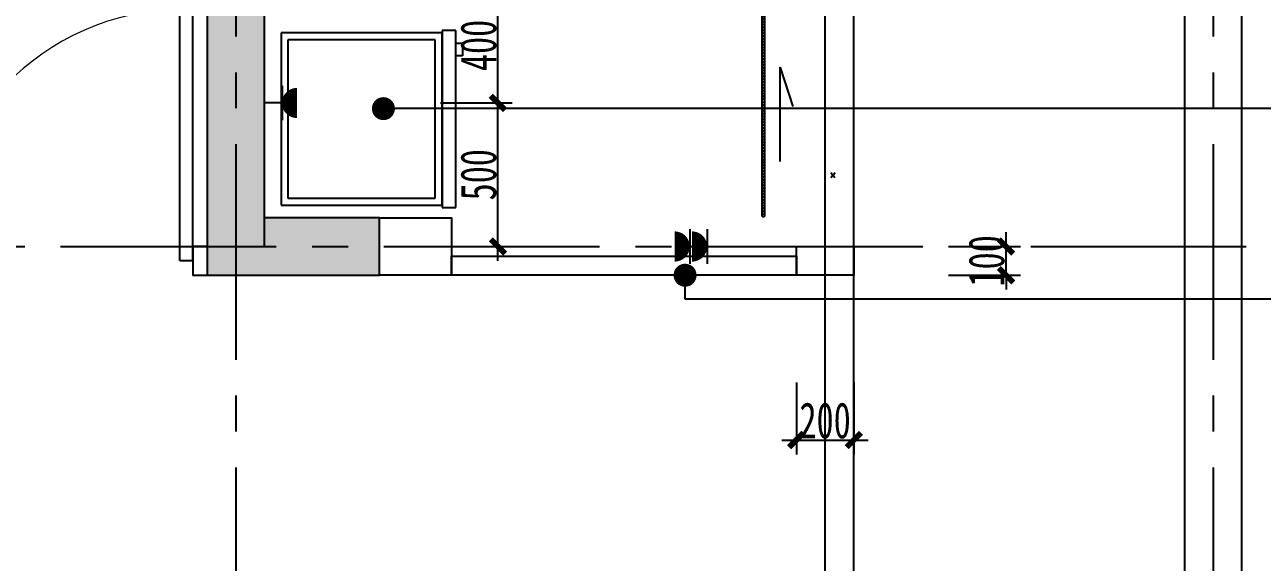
# Model space of a CAD drawing. Header units: millimetres. Extents: x -133666 to 880576, y -269375 to 86941.
# Drawn here: x 29139 to 33445, y -175430 to -173559 of the extents above; entities that cross this region are included whole.
import ezdxf

# ---------------------------------------------------------------- set-up
doc = ezdxf.new("R2010")
doc.units = ezdxf.units.MM
doc.header["$LTSCALE"] = 1000
doc.linetypes.add('CENTER', pattern=[50.8, 31.75, -6.35, 6.35, -6.35])
doc.linetypes.add('CENTER2', pattern=[1.125, 0.75, -0.125, 0.125, -0.125])
doc.layers.get('0').update_dxf_attribs({"linetype": 'CONTINUOUS'})
doc.layers.get('Defpoints').update_dxf_attribs({"color": 6, "linetype": 'CONTINUOUS'})
for name, color, linetype in [('A-FUR', 8, 'CONTINUOUS'), ('A-Lvtry', 5, 'CONTINUOUS'), ('AXIS', 253, 'CENTER'), ('DIM', 3, 'CONTINUOUS'), ('M-机电点位(布局空间)', 7, 'CONTINUOUS'), ('PUB_HATCH', 8, 'CONTINUOUS'), ('PUB_TEXT', 7, 'CONTINUOUS'), ('WALL', 2, 'CONTINUOUS'), ('WINDOW', 4, 'CONTINUOUS'), ('剪力墙', 6, 'CONTINUOUS'), ('门', 9, 'CONTINUOUS')]:
    doc.layers.add(name, color=color, linetype=linetype)
doc.styles.add('DIM', font='', dxfattribs={"width": 0.7})
doc.styles.get('DIM').set_extended_font_data('SimSun')
doc.dimstyles.new('金螳螂1-50', dxfattribs={"dimscale": 50, "dimtxt": 2.5, "dimasz": 1, "dimexe": 1, "dimexo": 1, "dimgap": 0.1, "dimtad": 1, "dimdec": 0, "dimrnd": 5, "dimzin": 0, "dimdsep": 46, "dimtxsty": 'DIM', "dimblk": 'ARCHTICK', "dimcen": 2, "dimdle": 1, "dimclrd": 254, "dimclre": 254, "dimclrt": 30, "dimadec": 0, "dimazin": 0, "dimtfac": 1, "dimtdec": 0, "dimtix": 1, "dimtmove": 2, "dimatfit": 3, "dimldrblk": 'A', "dimfxl": 0, "dimtolj": 1, "dimtzin": 0, "dimarcsym": 0})

# ---------------------------------------------------------------- blocks, each defined once
blk = doc.blocks.new('BX1')
at = {"layer": 'A-Lvtry'}
for p, q in [((-560, 8), (-607.7, 8)), ((-607.7, 8), (-607.7, -608)), ((-560, -608), (-560, 8)), ((0, 0), (-560, 0)), ((0, -600), (0, 0)), ((-560, 0), (-560, -600)), ((-24, -24), (-536, -24)), ((-536, -24), (-536, -576)), ((-24, -576), (-24, -24)), ((-631.1, -564.3), (-631.1, -520)), ((-631.1, -520), (-607.7, -520)), ((-607.7, -520), (-607.7, -564.3)), ((-607.7, -564.3), (-631.1, -564.3)), ((-560, -600), (0, -600)), ((-536, -576), (-24, -576)), ((-607.7, -608), (-560, -608))]:
    blk.add_line(p, q, dxfattribs=at)
blk = doc.blocks.new('B20190222125856')
at = {"layer": 'AXIS', "linetype": 'CENTER2'}
for p, q in [((3400, 11781), (3400, -2685.7)), ((6800, 11781), (6800, -2685.7)), ((-2834.7, 5800), (9118.1, 5800))]:
    blk.add_line(p, q, dxfattribs=at)
blk = doc.blocks.new('$DorLib2D$00000001')
for p, q in [((0.45, 0.975), (0.5, 0.975)), ((0.45, 0), (0.45, 0.975)), ((0.5, 0), (0.5, 0.975)), ((0.5, 0), (0.45, 0))]:
    blk.add_line(p, q)
at = {"lineweight": 13}
blk.add_arc((0.475, 0), 0.975, 91.4693, 180, dxfattribs=at)
blk = doc.blocks.new('B20190310213323')
at = {"layer": 'PUB_HATCH'}
blk.add_hatch(color=256, dxfattribs=at).paths.add_polyline_path([(4000, 5900), (3600, 5900), (3600, 8800), (4150, 8800), (4150, 9000), (3400, 9000), (3400, 5700), (3600, 5700), (4000, 5700)])
at = {"layer": 'WALL'}
blk.add_lwpolyline([(3600, 5800), (3600, 8800), (4150.1, 8800), (4150.1, 9000), (3500, 9000), (3000, 9000), (3000, 8800), (3400, 8800), (3400, 5800), (3350, 5800), (3350, 5700), (3500, 5700)], dxfattribs=at)
for points in [[(7000, 100), (7000, 9000), (6700, 9000), (6700, 8800), (6800, 8800), (6800, 200), (6100, 200), (6100, 0), (6800, 0), (6800, -1400), (6500, -1400), (6500, -1600), (7000, -1600)], [(4000, 5900), (4250, 5900), (4250, 5700), (4000, 5700)]]:
    blk.add_lwpolyline(points, close=True, dxfattribs=at)
at = {"layer": 'WALL', "elevation": 0}
blk.add_lwpolyline([(5450, 5800), (5650, 5800), (5650, 5700), (5450, 5700)], close=True, dxfattribs=at)
at = {"layer": 'WINDOW'}
blk.add_lwpolyline([(4250, 5766.7), (5450, 5766.7), (5450, 5700), (4250, 5700)], close=True, dxfattribs=at)
at = {"layer": '剪力墙', "elevation": 0}
blk.add_lwpolyline([(4000, 5900), (3600, 5900), (3600, 8800), (4150, 8800), (4150, 9000), (3400, 9000), (3400, 5700), (3600, 5700), (4000, 5700)], close=True, dxfattribs=at)
at = {"layer": 'WINDOW', "xscale": 900, "yscale": 900, "zscale": -900}
blk.add_blockref('$DorLib2D$00000001', (2900, 5750), dxfattribs=at)
blk = doc.blocks.new('二极 三极单相插座  暗装')
for p, q in [((-54.1, 54.5), (54.1, 54.5)), ((0, 54.5), (0, 0))]:
    blk.add_line(p, q)
at = {"const_width": 47.2}
blk.add_lwpolyline([(23.6, 101.4, -0.414214), (0, 77.8, -0.414214), (-23.6, 101.4, -0.414214)], format="xyb", dxfattribs=at)
blk = doc.blocks.new('_ArchTick')
at = {"color": 0, "linetype": 'ByBlock', "const_width": 0.4}
blk.add_lwpolyline([(-0.5, -0.5), (0.5, 0.5)], dxfattribs=at)
blk = doc.blocks.new('*D816')
at = {"layer": 'Defpoints', "color": 0}
for p in [(29974, -173831.7), (30785.8, -173831.7), (29974, -174331.2)]:
    blk.add_point(p, dxfattribs=at)
at = {"layer": 'DIM', "color": 254, "lineweight": -2}
for p, q in [((30785.8, -174381.2), (30785.8, -173781.7)), ((30585.8, -173831.7), (30835.8, -173831.7)), ((30585.8, -174331.2), (30835.8, -174331.2))]:
    blk.add_line(p, q, dxfattribs=at)
at = {"layer": 'DIM', "color": 254, "lineweight": -2, "xscale": 50, "yscale": 50, "zscale": 50}
for p, rotation in [((30785.8, -173831.7), 90), ((30785.8, -174331.2), 270)]:
    blk.add_blockref('_ArchTick', p, dxfattribs=dict(at, rotation=rotation))
at = {"layer": 'DIM', "color": 30, "insert": (30718.3, -174081.5), "char_height": 125, "attachment_point": 5, "rotation": 90, "style": 'DIM'}
blk.add_mtext('\\A1;500', dxfattribs=at)
blk = doc.blocks.new('A')
for p, q in [((-1.435, 1.148), (-1.09, 1.437)), ((-1.435, 1.148), (-0.369, 0)), ((-1.09, 1.437), (0, 0)), ((-0.369, 0), (-2.127, 0)), ((-1.435, -1.148), (-0.369, 0)), ((-1.09, -1.437), (0, 0)), ((-1.435, -1.148), (-1.09, -1.437))]:
    blk.add_line(p, q)
for points in [[(-1.435, 1.148), (-1.09, 1.437), (-0.369, 0), (0, 0)], [(-1.435, -1.148), (-1.09, -1.437), (-0.369, 0), (0, 0)]]:
    blk.add_solid(points)
blk = doc.blocks.new('*D817')
at = {"layer": 'Defpoints', "color": 0}
for p in [(30670.9, -173431.2), (30785.8, -173431.2), (30670.9, -173831.7)]:
    blk.add_point(p, dxfattribs=at)
at = {"layer": 'DIM', "color": 254, "lineweight": -2}
for p, q in [((30785.8, -173881.7), (30785.8, -173381.2)), ((30720.9, -173431.2), (30835.8, -173431.2)), ((30720.9, -173831.7), (30835.8, -173831.7))]:
    blk.add_line(p, q, dxfattribs=at)
at = {"layer": 'DIM', "color": 254, "lineweight": -2, "xscale": 50, "yscale": 50, "zscale": 50}
for p, rotation in [((30785.8, -173431.2), 90), ((30785.8, -173831.7), 270)]:
    blk.add_blockref('_ArchTick', p, dxfattribs=dict(at, rotation=rotation))
at = {"layer": 'DIM', "color": 30, "insert": (30718.3, -173631.5), "char_height": 125, "attachment_point": 5, "rotation": 90, "style": 'DIM'}
blk.add_mtext('\\A1;400', dxfattribs=at)
blk = doc.blocks.new('*D1232')
at = {"layer": 'Defpoints', "color": 0}
for p in [(31824, -174431.2), (32024, -174431.2), (32024, -175004.7)]:
    blk.add_point(p, dxfattribs=at)
at = {"layer": 'DIM', "color": 254, "lineweight": -2}
for p, q in [((31824, -174804.7), (31824, -175054.7)), ((32024, -174804.7), (32024, -175054.7)), ((31774, -175004.7), (32074, -175004.7))]:
    blk.add_line(p, q, dxfattribs=at)
at = {"layer": 'DIM', "color": 254, "lineweight": -2, "xscale": 50, "yscale": 50, "zscale": 50, "rotation": 180}
blk.add_blockref('_ArchTick', (31824, -175004.7), dxfattribs=at)
at = {"layer": 'DIM', "color": 254, "lineweight": -2, "xscale": 50, "yscale": 50, "zscale": 50}
blk.add_blockref('_ArchTick', (32024, -175004.7), dxfattribs=at)
at = {"layer": 'DIM', "color": 30, "insert": (31924, -174937.2), "char_height": 125, "attachment_point": 5, "style": 'DIM'}
blk.add_mtext('\\A1;200', dxfattribs=at)
blk = doc.blocks.new('*D1233')
at = {"layer": 'Defpoints', "color": 0}
for p in [(32024, -174331.2), (32553.7, -174331.2), (32024, -174431.2)]:
    blk.add_point(p, dxfattribs=at)
at = {"layer": 'DIM', "color": 254, "lineweight": -2}
for p, q in [((32553.7, -174331.2), (32553.7, -174281.2)), ((32353.7, -174331.2), (32603.7, -174331.2)), ((32553.7, -174431.2), (32553.7, -174331.2)), ((32353.7, -174431.2), (32603.7, -174431.2)), ((32553.7, -174431.2), (32553.7, -174481.2))]:
    blk.add_line(p, q, dxfattribs=at)
at = {"layer": 'DIM', "color": 254, "lineweight": -2, "xscale": 50, "yscale": 50, "zscale": 50}
for p, rotation in [((32553.7, -174331.2), 270), ((32553.7, -174431.2), 90)]:
    blk.add_blockref('_ArchTick', p, dxfattribs=dict(at, rotation=rotation))
at = {"layer": 'DIM', "color": 30, "insert": (32486.2, -174381.2), "char_height": 125, "attachment_point": 5, "rotation": 90, "style": 'DIM'}
blk.add_mtext('\\A1;100', dxfattribs=at)

msp = doc.modelspace()

# ---------------------------------------------------------------- linework, layer by layer
at = {"layer": '门', "color": 250}
for p, q in [((31944.2, -174090.6), (31958.7, -174074.2)), ((31944.3, -174074.2), (31957.8, -174090.6))]:
    msp.add_line(p, q, dxfattribs=at)

# ---------------------------------------------------------------- block references
at = {"layer": 'A-Lvtry', "extrusion": (3.92285e-11, 1.08889e-08, 1), "rotation": 180}
msp.add_blockref('BX1', (30031.2, -174187.5, 0), dxfattribs=at)
at = {"layer": 'DIM'}
msp.add_blockref('B20190222125856', (26474, -180131.2), dxfattribs=at)

# ---------------------------------------------------------------- next in the draw order: block references
at = {"layer": 'WALL'}
msp.add_blockref('B20190310213323', (26374, -180131.2), dxfattribs=at)

# ---------------------------------------------------------------- next in the draw order: hatches: boundary and pattern name
at = {"layer": '门'}
h = msp.add_hatch(dxfattribs=at)
h.set_pattern_fill('!PYH_GALSSC', color=250, scale=10, angle=450, style=0)
h.set_pattern_definition([(45, (31713.967, -174313.639), (9.9999, -9.9999), []), (315, (31713.967, -174313.639), (-9.9999, -9.9999), [])])
h.paths.add_polyline_path([(31706, -174226.2), (31712, -174226.2), (31714, -174224.2), (31714, -173373.3), (31712, -173371.3), (31706, -173371.3), (31704, -173373.3), (31704, -174224.2)])

# ---------------------------------------------------------------- next in the draw order: linework, layer by layer
at = {"layer": 'A-FUR'}
for p in [(31924, -60536.6), (32024, -60536.6)]:
    msp.add_xline(p, (0, 1), dxfattribs=at)
at = {"layer": 'PUB_TEXT'}
for p, q in [((33927.8, -173851.4), (30387.3, -173851.4)), ((31436.9, -174514.6), (31436.9, -174431.2)), ((34054.9, -174514.6), (31436.9, -174514.6))]:
    msp.add_line(p, q, dxfattribs=at)
at = {"layer": 'PUB_TEXT', "const_width": 40}
for points in [[(30387.3, -173871.4, -1), (30387.3, -173831.4, -1)], [(31436.9, -174451.2, -1), (31436.9, -174411.2, -1)]]:
    msp.add_lwpolyline(points, format="xyb", close=True, dxfattribs=at)
at = {"layer": '门'}
msp.add_lwpolyline([(31706, -174226.2), (31712, -174226.2), (31714, -174224.2), (31714, -173373.3), (31712, -173371.3), (31706, -173371.3), (31704, -173373.3), (31704, -174224.2)], close=True, dxfattribs=at)
msp.add_lwpolyline([(31767.4, -174035), (31767.4, -173708.3), (31811.3, -173843.4)], dxfattribs=at)

# ---------------------------------------------------------------- next in the draw order: block references
at = {"layer": 'M-机电点位(布局空间)', "color": 7, "yscale": 1.111111111124046, "zscale": 1.111111111124046}
for p, xscale, rotation in [((29974, -173831.7), 1.111111111124046, 270), ((31513.4, -174331.2), -1.111111111124046, 90), ((31574, -174331.2), -1.111111111124046, 90)]:
    msp.add_blockref('二极 三极单相插座  暗装', p, dxfattribs=dict(at, xscale=xscale, rotation=rotation))

# ---------------------------------------------------------------- next in the draw order: dimensions: what is measured, and where the dimension line sits
at = {"layer": 'DIM'}
for base, p1, p2, picture, middle in [((30785.8289, -173431.2317), (30670.851, -173831.7226), (30670.851, -173431.2317), '*D817', (30718.3289, -173631.4771)), ((30785.8289, -173831.7226), (29973.9671, -174331.2317), (29973.9671, -173831.7226), '*D816', (30718.3289, -174081.4771)), ((32553.7, -174331.2), (32024, -174431.2), (32024, -174331.2), '*D1233', (32486.2, -174381.2))]:
    dim = msp.add_linear_dim(base=base, p1=p1, p2=p2, angle=90, dimstyle='金螳螂1-50', dxfattribs=at)
    dim.commit()
    dim.dimension.update_dxf_attribs({"geometry": picture, "text_midpoint": middle})
dim = msp.add_linear_dim(base=(32024, -175004.7), p1=(31824, -174431.2), p2=(32024, -174431.2), dimstyle='金螳螂1-50', dxfattribs=at)
dim.commit()
dim.dimension.update_dxf_attribs({"geometry": '*D1232', "text_midpoint": (31924, -174937.2)})

doc.saveas('drawing.dxf')
